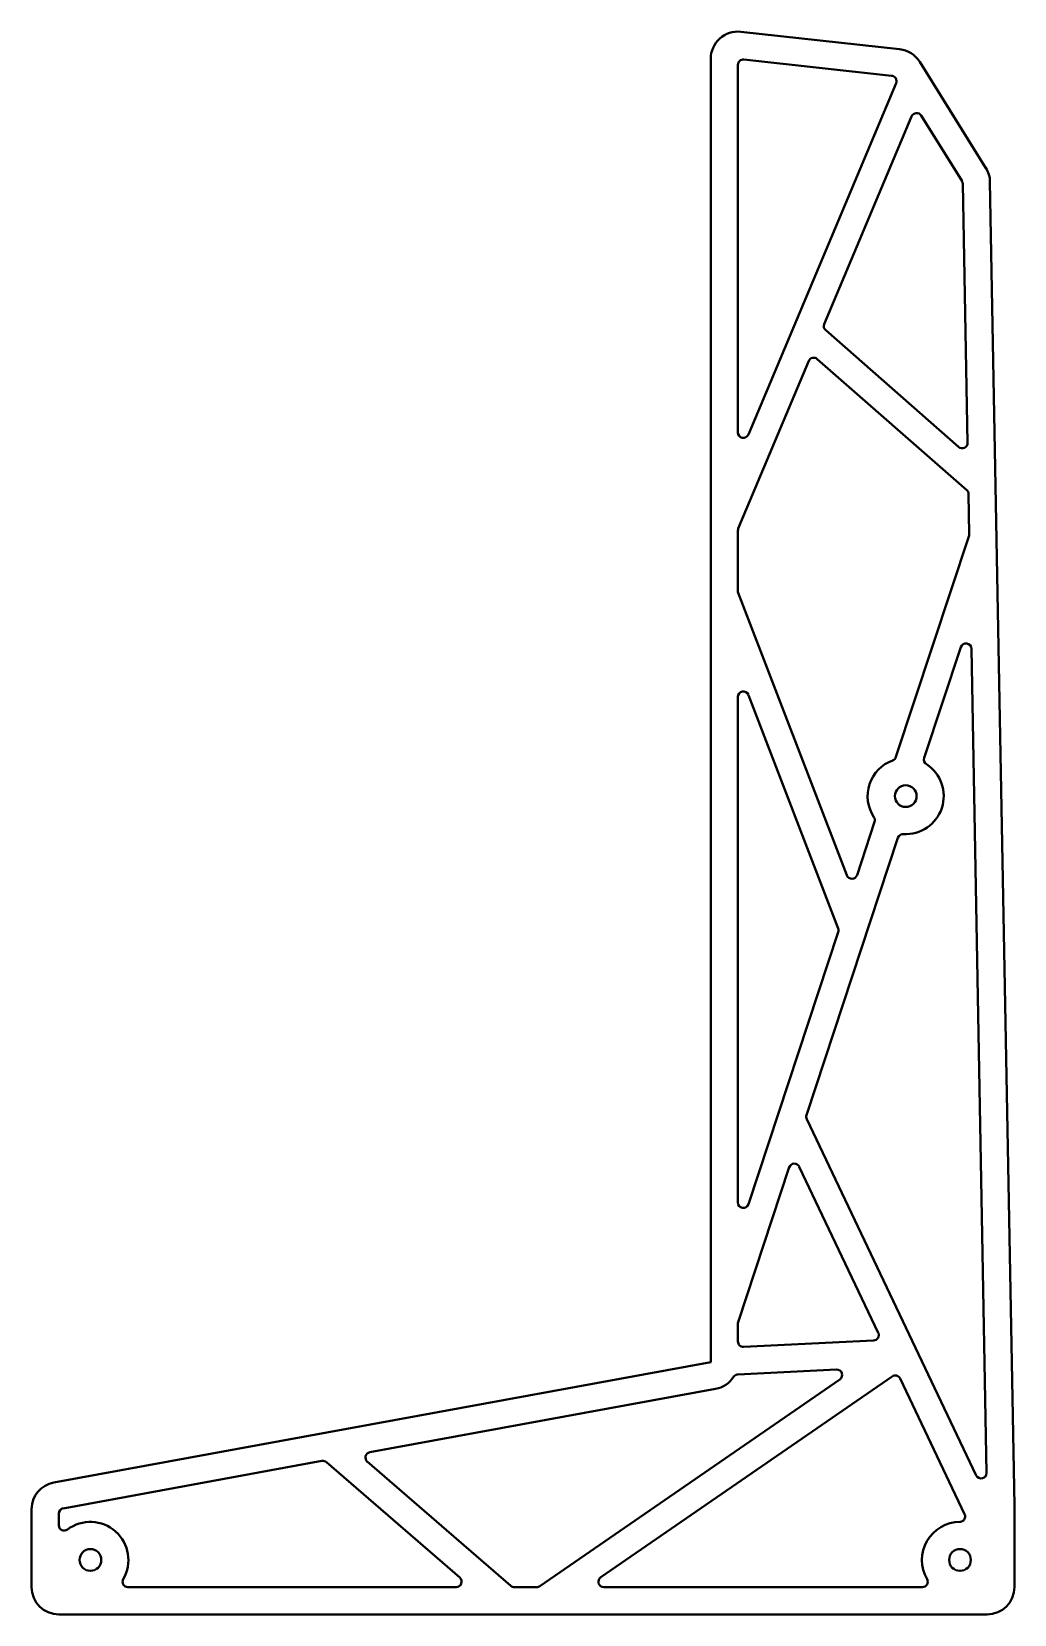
# Model space of a CAD drawing. Header units: millimetres. Extents: x -8.1 to 10, y -1 to 28.1.
import ezdxf

# ---------------------------------------------------------------- set-up
doc = ezdxf.new("R2010")
doc.units = ezdxf.units.MM
doc.layers.add('Visible', color=7, linetype='Continuous', lineweight=40)

msp = doc.modelspace()

# ---------------------------------------------------------------- linework, layer by layer
at = {"layer": 'Visible'}
for p, q in [((7.889, 27.79), (4.968, 28.11)), ((4.414, 27.613), (4.414, 3.639)), ((4.914, 27.502), (4.914, 20.742)), ((7.742, 27.303), (5.025, 27.601)), ((9.476, 25.605), (8.259, 27.558)), ((7.823, 27.165), (5.106, 20.703)), ((8.109, 26.555), (6.503, 22.735)), ((9.037, 25.364), (8.286, 26.569)), ((10, 1.005), (9.551, 25.35)), ((9.14, 20.552), (9.052, 25.313)), ((8.974, 20.475), (6.529, 22.621)), ((6.217, 22.055), (4.922, 18.975)), ((9.123, 19.679), (6.375, 22.091)), ((9.171, 18.878), (9.157, 19.606)), ((4.914, 18.936), (4.914, 17.826)), ((9.166, 18.845), (7.822, 14.772)), ((6.918, 12.595), (4.921, 17.791)), ((9.015, 16.791), (8.342, 14.753)), ((9.489, 1.602), (9.21, 16.762)), ((4.914, 15.876), (4.914, 6.576)), ((6.758, 11.617), (5.107, 15.911)), ((7.428, 13.578), (7.106, 12.6)), ((7.858, 13.284), (6.176, 8.185)), ((6.76, 11.55), (5.109, 6.544)), ((9.299, 1.557), (6.181, 8.111)), ((5.859, 7.223), (4.919, 4.372)), ((7.496, 4.181), (6.044, 7.234)), ((4.914, 4.341), (4.914, 4.019)), ((7.411, 4.039), (5.019, 3.919)), ((4.414, 3.639), (-7.669, 1.427)), ((6.729, 3.504), (4.913, 3.413)), ((6.791, 3.322), (1.271, -0.482)), ((7.751, 3.376), (2.391, -0.318)), ((9.084, 0.843), (7.898, 3.337)), ((4.504, 3.147), (-1.856, 1.983)), ((-2.739, 1.821), (-7.497, 0.95)), ((-0.202, -0.324), (-2.656, 1.798)), ((0.736, -0.476), (-1.904, 1.809)), ((-8.079, -0.5), (-8.079, 0.935)), ((10, -0.5), (10, 0.995)), ((-7.579, 0.64), (-7.579, 0.852)), ((-6.307, -0.5), (-0.268, -0.5)), ((0.802, -0.5), (1.214, -0.5)), ((2.448, -0.5), (8.307, -0.5)), ((-7.579, -1), (9.5, -1))]:
    msp.add_line(p, q, dxfattribs=at)
for centre in [(8.001, 14.051), (-6.999, 0), (9, 0)]:
    msp.add_circle(centre, 0.2, dxfattribs=at)
for centre, radius, start, end in [((4.914, 27.613), 0.5, 83.746, 180), ((7.835, 27.293), 0.5, 31.9298, 83.746), ((5.014, 27.502), 0.1, 83.746, 180), ((7.731, 27.204), 0.1, 337.1953, 83.746), ((8.201, 26.516), 0.1, 31.9298, 157.1953), ((8.952, 25.311), 0.1, 1.0553, 31.9298), ((9.052, 25.341), 0.5, 1.0553, 31.9298), ((6.595, 22.696), 0.1, 157.1953, 228.722), ((6.309, 22.016), 0.1, 48.722, 157.1953), ((5.014, 20.742), 0.1, 180, 337.1953), ((9.04, 20.55), 0.1, 228.722, 1.0553), ((9.057, 19.604), 0.1, 1.0553, 48.722), ((5.014, 18.936), 0.1, 157.1953, 180), ((9.071, 18.877), 0.1, 341.7481, 1.0553), ((5.014, 17.826), 0.1, 180, 201.0271), ((9.11, 16.76), 0.1, 1.0553, 161.7481), ((5.014, 15.876), 0.1, 21.0271, 180), ((8.001, 14.051), 0.7, 109.9861, 213.5102), ((7.727, 14.803), 0.1, 289.9861, 341.7481), ((8.001, 14.051), 0.7, 266.5852, 56.9111), ((8.437, 14.721), 0.1, 161.7481, 236.9111), ((7.334, 13.609), 0.1, 341.7481, 33.5102), ((7.953, 13.252), 0.1, 86.5852, 161.7481), ((7.011, 12.631), 0.1, 201.0271, 341.7481), ((6.665, 11.581), 0.1, 341.7481, 21.0271), ((6.271, 8.154), 0.1, 161.7481, 205.4385), ((5.954, 7.191), 0.1, 25.4385, 161.7481), ((5.014, 6.576), 0.1, 180, 341.7481), ((5.014, 4.341), 0.1, 161.7481, 180), ((7.406, 4.138), 0.1, 272.8539, 25.4385), ((5.014, 4.019), 0.1, 180, 272.8539), ((6.734, 3.404), 0.1, 304.572, 92.8539), ((4.414, 3.639), 0.5, 280.3747, 327.1685), ((4.918, 3.314), 0.1, 92.8539, 147.1685), ((7.808, 3.294), 0.1, 25.4385, 124.572), ((-2.721, 1.723), 0.1, 49.1324, 100.3747), ((-1.838, 1.884), 0.1, 100.3747, 229.1324), ((9.389, 1.6), 0.1, 205.4385, 1.0553), ((-7.579, 0.935), 0.5, 100.3747, 180), ((-7.479, 0.852), 0.1, 100.3747, 180), ((9.5, 0.995), 0.5, 0, 1.0553), ((-7.479, 0.64), 0.1, 180, 306.8388), ((-6.999, 0), 0.7, 330, 126.8388), ((9, 0), 0.7, 90.4242, 210), ((8.994, 0.8), 0.1, 270.4242, 25.4385), ((-7.579, -0.5), 0.5, 180, 270), ((-6.307, -0.4), 0.1, 150, 270), ((-0.268, -0.4), 0.1, 270, 49.1324), ((0.802, -0.4), 0.1, 229.1324, 270), ((1.214, -0.4), 0.1, 270, 304.572), ((2.448, -0.4), 0.1, 124.572, 270), ((8.307, -0.4), 0.1, 270, 30), ((9.5, -0.5), 0.5, 270, 0)]:
    msp.add_arc(centre, radius, start, end, dxfattribs=at)

doc.saveas('drawing.dxf')
